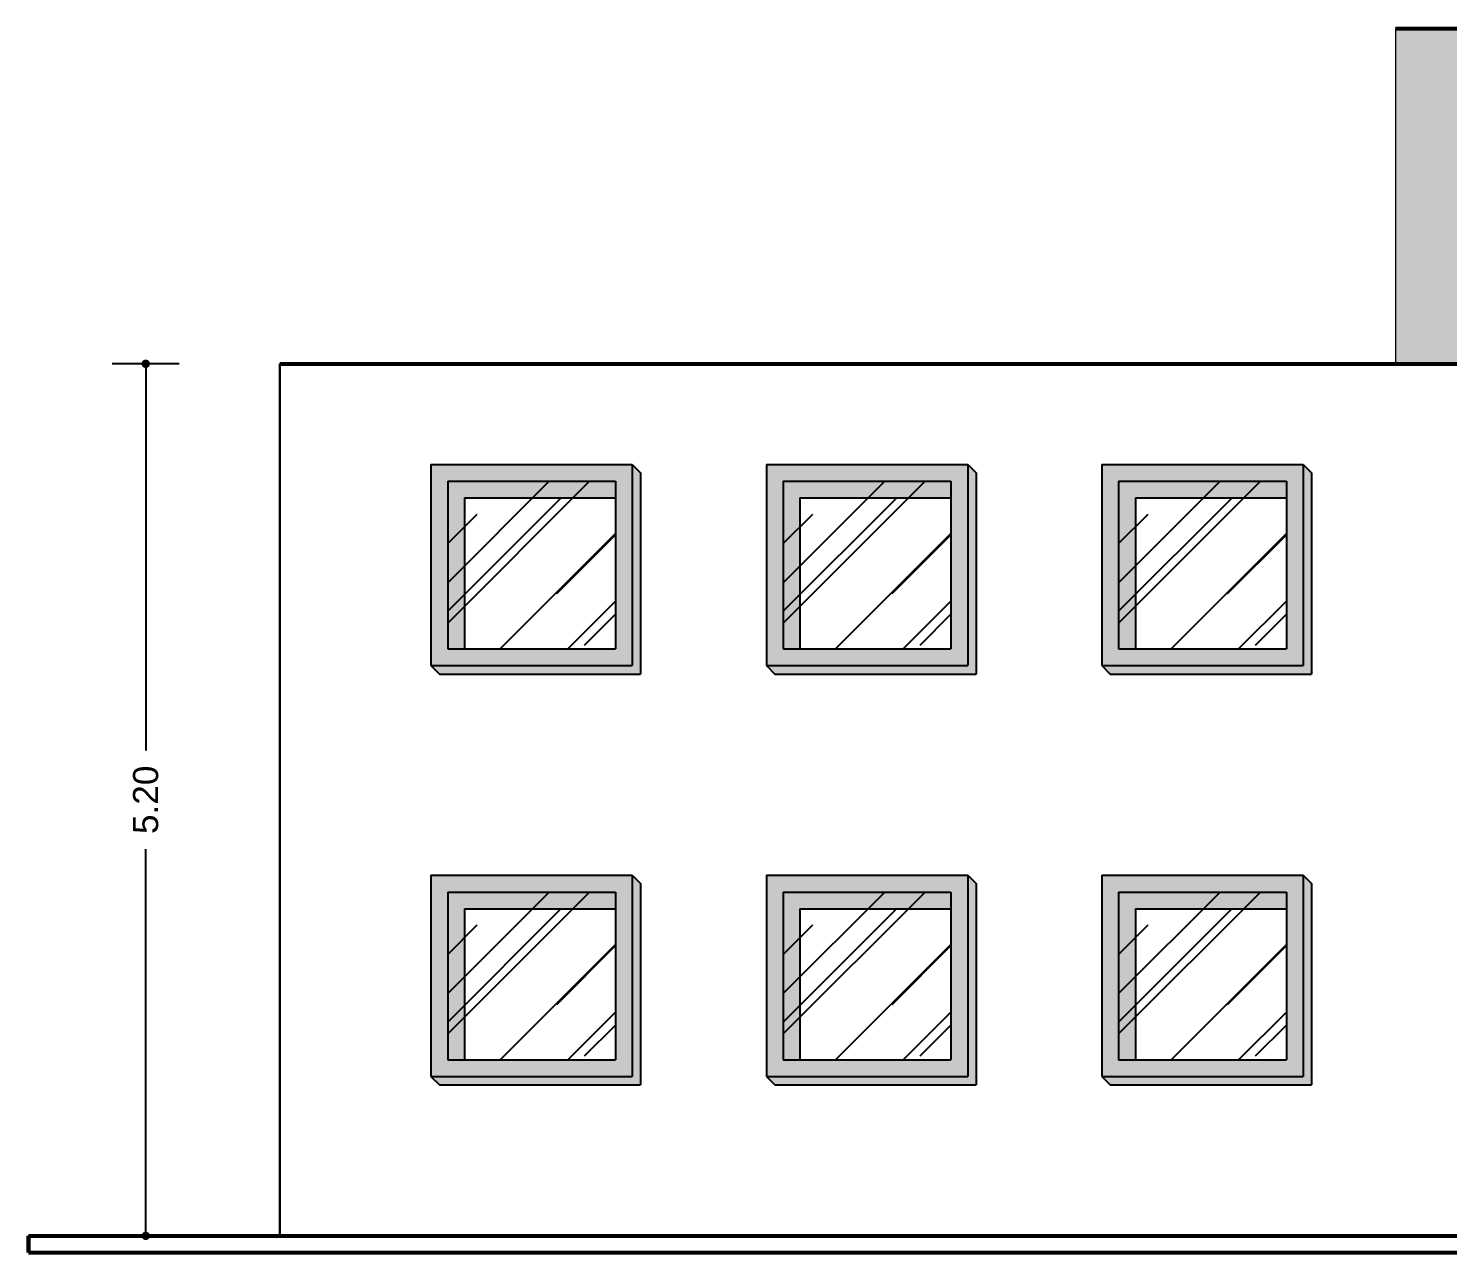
# Model space of a CAD drawing. Extents: x -98 to 79, y 8 to 90.
# Drawn here: x 39.19 to 47.66, y 39.8 to 47.1 of the extents above; entities that cross this region are included whole.
import ezdxf

# ---------------------------------------------------------------- set-up
doc = ezdxf.new("R2010")
doc.units = 0
doc.header["$MEASUREMENT"] = 0
doc.layers.get('0').update_dxf_attribs({"linetype": 'CONTINUOUS'})
doc.layers.get('Defpoints').update_dxf_attribs({"linetype": 'CONTINUOUS'})
for name, color, linetype in [('COTAS PLANTA', 7, 'CONTINUOUS'), ('LETREROS', 7, 'CONTINUOUS'), ('SOMBRA_MURO', 254, 'CONTINUOUS'), ('VENTANAS', 4, 'CONTINUOUS')]:
    doc.layers.add(name, color=color, linetype=linetype)
doc.layers.add('MURO', color=7, linetype='CONTINUOUS', lineweight=53)
doc.styles.get("Standard").update_dxf_attribs({"font": 'arial.ttf'})
doc.dimstyles.get("Standard").update_dxf_attribs({"dimtxt": 0.18, "dimasz": 0.18, "dimexe": 0.18, "dimexo": 0.0625, "dimgap": 0.09, "dimtad": 0, "dimtih": 1, "dimtoh": 1, "dimdec": 4, "dimzin": 0, "dimdsep": 46, "dimtxsty": 'Standard', "dimcen": 0.09, "dimadec": 0, "dimazin": 0, "dimtfac": 1, "dimtdec": 4, "dimtofl": 0, "dimtmove": 0, "dimatfit": 3, "dimfxl": 1, "dimtolj": 1, "dimtzin": 0, "dimarcsym": 0})

# ---------------------------------------------------------------- blocks, each defined once
blk = doc.blocks.new('_Dot')
at = {"layer": 'LETREROS', "color": 0, "lineweight": -2}
blk.add_line((-0.5, 0), (-1, 0), dxfattribs=at)
at = {"layer": 'LETREROS', "color": 0, "const_width": 0.5}
blk.add_lwpolyline([(-0.25, 0, 1), (0.25, 0, 1)], format="xyb", close=True, dxfattribs=at)
blk = doc.blocks.new('*D22')
at = {"color": 0, "linetype": 'ByBlock'}
for p, q in [((85.8497, 45.1024), (85.4504, 45.1024)), ((85.6504, 45.0524), (85.6504, 42.7969)), ((85.6504, 39.9524), (85.6504, 42.2078)), ((85.8497, 39.9024), (85.4504, 39.9024))]:
    blk.add_line(p, q, dxfattribs=at)
at = {"layer": 'Defpoints', "color": 0, "linetype": 'ByBlock'}
for p in [(86.1497, 45.1024), (85.6504, 39.9024), (86.1497, 39.9024)]:
    blk.add_point(p, dxfattribs=at)
at = {"color": 0, "linetype": 'ByBlock', "xscale": 0.05, "yscale": 0.05, "zscale": 0.05}
for p, rotation in [((85.6504, 45.1024), 90), ((85.6504, 39.9024), 270)]:
    blk.add_blockref('_Dot', p, dxfattribs=dict(at, rotation=rotation))
at = {"color": 0, "linetype": 'ByBlock', "insert": (85.6504, 42.5024), "char_height": 0.15, "attachment_point": 5, "rotation": 90}
blk.add_mtext('\\A1;5.20', dxfattribs=at)

msp = doc.modelspace()

# ---------------------------------------------------------------- hatches: boundary and pattern name
at = {"layer": 'SOMBRA_MURO'}
h = msp.add_hatch(dxfattribs=at)
h.set_pattern_fill('AR-CONC', color=5, scale=0.03, style=0)
h.set_pattern_definition([(50, (-48.5909, 0), (0.21517805, -0.01882564), [0.0225, -0.2475]), (355, (-48.5909, 0), (-0.0416254, 0.22565764), [0.018, -0.198]), (100.4514, (-48.57296, -0.00157), (0.1735528, 0.20683186), [0.01912206, -0.21034263]), (46.1842, (-48.5909, 0.06), (0.3201723, -0.0496557), [0.03375, -0.37125]), (96.6356, (-48.5642, 0.05586), (0.2803988, 0.2922354), [0.0286831, -0.3155139]), (351.1842, (-48.5909, 0.06), (0.2803986, 0.2922356), [0.027, -0.297]), (21, (-48.5609, 0.045), (0.17907212, -0.12078567), [0.0225, -0.2475]), (326, (-48.5609, 0.045), (0.0729946, 0.217545), [0.018, -0.198]), (71.4514, (-48.54597, 0.03493), (0.2520668, 0.09675915), [0.01912206, -0.21034263]), (37.5, (-48.590894, 0), (0.003647957, 0.099868156), [0, -0.1956, 0, -0.201, 0, -0.19875]), (7.5, (-48.59089, 0), (0.07892086, 0.11832351), [0, -0.1146, 0, -0.1911, 0, -0.07575]), (327.5, (-48.657794, 0), (0.16014673, -0.00676646), [0, -0.075, 0, -0.234, 0, -0.3105]), (317.5, (-48.6878, 0), (0.17495585, 0.0300315), [0, -0.0975, 0, -0.1554, 0, -0.2205])])
h.paths.add_polyline_path([(55.645, 45.1024), (56.945, 45.1024), (56.945, 47.1024), (47.345, 47.1024), (47.345, 45.1024), (48.645, 45.1024, -0.171429)])
for color, points in [(256, [(42.845, 44.4524), (42.795, 44.5024), (42.795, 43.3024), (41.595, 43.3024), (41.645, 43.2524), (42.845, 43.2524)]), (256, [(44.845, 44.4524), (44.795, 44.5024), (44.795, 43.3024), (43.595, 43.3024), (43.645, 43.2524), (44.845, 43.2524)]), (256, [(46.845, 44.4524), (46.795, 44.5024), (46.795, 43.3024), (45.595, 43.3024), (45.645, 43.2524), (46.845, 43.2524)]), (254, [(42.695, 44.3024), (42.695, 44.4024), (41.695, 44.4024), (41.695, 43.4024), (41.795, 43.4024), (41.795, 44.3024)]), (254, [(44.695, 44.3024), (44.695, 44.4024), (43.695, 44.4024), (43.695, 43.4024), (43.795, 43.4024), (43.795, 44.3024)]), (254, [(46.695, 44.3024), (46.695, 44.4024), (45.695, 44.4024), (45.695, 43.4024), (45.795, 43.4024), (45.795, 44.3024)]), (256, [(42.845, 42.0024), (42.795, 42.0524), (42.795, 40.8524), (41.595, 40.8524), (41.645, 40.8024), (42.845, 40.8024)]), (256, [(44.845, 42.0024), (44.795, 42.0524), (44.795, 40.8524), (43.595, 40.8524), (43.645, 40.8024), (44.845, 40.8024)]), (256, [(46.845, 42.0024), (46.795, 42.0524), (46.795, 40.8524), (45.595, 40.8524), (45.645, 40.8024), (46.845, 40.8024)]), (254, [(42.695, 41.8524), (42.695, 41.9524), (41.695, 41.9524), (41.695, 40.9524), (41.795, 40.9524), (41.795, 41.8524)]), (254, [(44.695, 41.8524), (44.695, 41.9524), (43.695, 41.9524), (43.695, 40.9524), (43.795, 40.9524), (43.795, 41.8524)]), (254, [(46.695, 41.8524), (46.695, 41.9524), (45.695, 41.9524), (45.695, 40.9524), (45.795, 40.9524), (45.795, 41.8524)])]:
    msp.add_hatch(color=color, dxfattribs=at).paths.add_polyline_path(points)
at = {"layer": 'VENTANAS'}
h = msp.add_hatch(dxfattribs=at)
h.set_pattern_fill('AR-CONC', color=94, scale=0.01, angle=90, style=0)
h.set_pattern_definition([(140, (53.335835, 34.224754), (0.00627521, 0.07172602), [0.0075, -0.0825]), (85, (53.335835, 34.224754), (-0.0752192, -0.01387513), [0.006, -0.066]), (190.4514, (53.33636, 34.23073), (-0.06894395, 0.05785094), [0.00637402, -0.0701142]), (136.1842, (53.315835, 34.22475), (0.0165519, 0.1067241), [0.01125, -0.12375]), (186.6356, (53.31721, 34.23365), (-0.0974118, 0.0934663), [0.009561, -0.1051713]), (81.1842, (53.31584, 34.22475), (-0.09741186, 0.0934662), [0.009, -0.099]), (111, (53.320835, 34.234754), (0.0402619, 0.0596907), [0.0075, -0.0825]), (56, (53.320835, 34.234754), (-0.072515, 0.02433153), [0.006, -0.066]), (161.4514, (53.32419, 34.23973), (-0.03225305, 0.08402226), [0.00637402, -0.0701142]), (127.5, (53.335835, 34.224754), (-0.033289385, 0.001215986), [0, -0.0652, 0, -0.067, 0, -0.06625]), (97.5, (53.335835, 34.224754), (-0.03944117, 0.02630695), [0, -0.0382, 0, -0.0637, 0, -0.02525]), (57.5, (53.335835, 34.202454), (0.002255487, 0.053382244), [0, -0.025, 0, -0.078, 0, -0.1035]), (47.5, (53.335835, 34.192454), (-0.0100105, 0.05831862), [0, -0.0325, 0, -0.0518, 0, -0.0735])])
h.paths.add_polyline_path([(42.795, 44.5024), (41.595, 44.5024), (41.595, 43.3024), (42.795, 43.3024)])
h.paths.add_polyline_path([(42.695, 43.4024), (41.695, 43.4024), (41.695, 44.4024), (42.695, 44.4024)], flags=16)
h = msp.add_hatch(dxfattribs=at)
h.set_pattern_fill('AR-CONC', color=94, scale=0.01, angle=90, style=0)
h.set_pattern_definition([(140, (55.335835, 34.224754), (0.00627521, 0.07172602), [0.0075, -0.0825]), (85, (55.335835, 34.224754), (-0.0752192, -0.01387513), [0.006, -0.066]), (190.4514, (55.33636, 34.23073), (-0.06894395, 0.05785094), [0.00637402, -0.0701142]), (136.1842, (55.315835, 34.22475), (0.0165519, 0.1067241), [0.01125, -0.12375]), (186.6356, (55.31721, 34.23365), (-0.0974118, 0.0934663), [0.009561, -0.1051713]), (81.1842, (55.31584, 34.22475), (-0.09741186, 0.0934662), [0.009, -0.099]), (111, (55.320835, 34.234754), (0.0402619, 0.0596907), [0.0075, -0.0825]), (56, (55.320835, 34.234754), (-0.072515, 0.02433153), [0.006, -0.066]), (161.4514, (55.32419, 34.23973), (-0.03225305, 0.08402226), [0.00637402, -0.0701142]), (127.5, (55.335835, 34.224754), (-0.033289385, 0.001215986), [0, -0.0652, 0, -0.067, 0, -0.06625]), (97.5, (55.335835, 34.224754), (-0.03944117, 0.02630695), [0, -0.0382, 0, -0.0637, 0, -0.02525]), (57.5, (55.335835, 34.202454), (0.002255487, 0.053382244), [0, -0.025, 0, -0.078, 0, -0.1035]), (47.5, (55.335835, 34.192454), (-0.0100105, 0.05831862), [0, -0.0325, 0, -0.0518, 0, -0.0735])])
h.paths.add_polyline_path([(44.795, 44.5024), (43.595, 44.5024), (43.595, 43.3024), (44.795, 43.3024)])
h.paths.add_polyline_path([(44.695, 43.4024), (43.695, 43.4024), (43.695, 44.4024), (44.695, 44.4024)], flags=16)
h = msp.add_hatch(dxfattribs=at)
h.set_pattern_fill('AR-CONC', color=94, scale=0.01, angle=90, style=0)
h.set_pattern_definition([(140, (57.335835, 34.224754), (0.00627521, 0.07172602), [0.0075, -0.0825]), (85, (57.335835, 34.224754), (-0.0752192, -0.01387513), [0.006, -0.066]), (190.4514, (57.33636, 34.23073), (-0.06894395, 0.05785094), [0.00637402, -0.0701142]), (136.1842, (57.315835, 34.22475), (0.0165519, 0.1067241), [0.01125, -0.12375]), (186.6356, (57.31721, 34.23365), (-0.0974118, 0.0934663), [0.009561, -0.1051713]), (81.1842, (57.31584, 34.22475), (-0.09741186, 0.0934662), [0.009, -0.099]), (111, (57.320835, 34.234754), (0.0402619, 0.0596907), [0.0075, -0.0825]), (56, (57.320835, 34.234754), (-0.072515, 0.02433153), [0.006, -0.066]), (161.4514, (57.32419, 34.23973), (-0.03225305, 0.08402226), [0.00637402, -0.0701142]), (127.5, (57.335835, 34.224754), (-0.033289385, 0.001215986), [0, -0.0652, 0, -0.067, 0, -0.06625]), (97.5, (57.335835, 34.224754), (-0.03944117, 0.02630695), [0, -0.0382, 0, -0.0637, 0, -0.02525]), (57.5, (57.335835, 34.202454), (0.002255487, 0.053382244), [0, -0.025, 0, -0.078, 0, -0.1035]), (47.5, (57.335835, 34.192454), (-0.0100105, 0.05831862), [0, -0.0325, 0, -0.0518, 0, -0.0735])])
h.paths.add_polyline_path([(46.795, 44.5024), (45.595, 44.5024), (45.595, 43.3024), (46.795, 43.3024)])
h.paths.add_polyline_path([(46.695, 43.4024), (45.695, 43.4024), (45.695, 44.4024), (46.695, 44.4024)], flags=16)
h = msp.add_hatch(dxfattribs=at)
h.set_pattern_fill('AR-RROOF', color=256, scale=0.5, angle=45, style=0)
h.set_pattern_definition([(45, (53.33584, 34.22475), (0.424264, 1.131371), [7.5, -1, 2.5, -0.5]), (45, (53.6293, 34.87176), (-0.82378, 0.116673), [1.5, -0.165, 3, -0.375]), (45, (53.2121, 34.70205), (1.601597, 2.0753584), [4, -0.7, 2, -0.5])])
h.paths.add_polyline_path([(41.695, 44.4024), (41.695, 43.4024), (42.695, 43.4024), (42.695, 44.4024)])
h = msp.add_hatch(dxfattribs=at)
h.set_pattern_fill('AR-RROOF', color=256, scale=0.5, angle=45, style=0)
h.set_pattern_definition([(45, (55.33584, 34.22475), (0.424264, 1.131371), [7.5, -1, 2.5, -0.5]), (45, (55.6293, 34.87176), (-0.82378, 0.116673), [1.5, -0.165, 3, -0.375]), (45, (55.2121, 34.70205), (1.601597, 2.0753584), [4, -0.7, 2, -0.5])])
h.paths.add_polyline_path([(43.695, 44.4024), (43.695, 43.4024), (44.695, 43.4024), (44.695, 44.4024)])
h = msp.add_hatch(dxfattribs=at)
h.set_pattern_fill('AR-RROOF', color=256, scale=0.5, angle=45, style=0)
h.set_pattern_definition([(45, (57.33584, 34.22475), (0.424264, 1.131371), [7.5, -1, 2.5, -0.5]), (45, (57.6293, 34.87176), (-0.82378, 0.116673), [1.5, -0.165, 3, -0.375]), (45, (57.2121, 34.70205), (1.601597, 2.0753584), [4, -0.7, 2, -0.5])])
h.paths.add_polyline_path([(45.695, 44.4024), (45.695, 43.4024), (46.695, 43.4024), (46.695, 44.4024)])
h = msp.add_hatch(dxfattribs=at)
h.set_pattern_fill('AR-CONC', color=94, scale=0.01, angle=90, style=0)
h.set_pattern_definition([(140, (53.335835, 31.774754), (0.00627521, 0.07172602), [0.0075, -0.0825]), (85, (53.335835, 31.774754), (-0.0752192, -0.01387513), [0.006, -0.066]), (190.4514, (53.33636, 31.78073), (-0.06894395, 0.05785094), [0.00637402, -0.0701142]), (136.1842, (53.315835, 31.77475), (0.0165519, 0.1067241), [0.01125, -0.12375]), (186.6356, (53.31721, 31.78365), (-0.0974118, 0.0934663), [0.009561, -0.1051713]), (81.1842, (53.31584, 31.77475), (-0.09741186, 0.0934662), [0.009, -0.099]), (111, (53.320835, 31.784754), (0.0402619, 0.0596907), [0.0075, -0.0825]), (56, (53.320835, 31.784754), (-0.072515, 0.02433153), [0.006, -0.066]), (161.4514, (53.32419, 31.78973), (-0.03225305, 0.08402226), [0.00637402, -0.0701142]), (127.5, (53.335835, 31.774754), (-0.033289385, 0.001215986), [0, -0.0652, 0, -0.067, 0, -0.06625]), (97.5, (53.335835, 31.774754), (-0.03944117, 0.02630695), [0, -0.0382, 0, -0.0637, 0, -0.02525]), (57.5, (53.335835, 31.752454), (0.002255487, 0.053382244), [0, -0.025, 0, -0.078, 0, -0.1035]), (47.5, (53.335835, 31.742454), (-0.0100105, 0.05831862), [0, -0.0325, 0, -0.0518, 0, -0.0735])])
h.paths.add_polyline_path([(42.795, 42.0524), (41.595, 42.0524), (41.595, 40.8524), (42.795, 40.8524)])
h.paths.add_polyline_path([(42.695, 40.9524), (41.695, 40.9524), (41.695, 41.9524), (42.695, 41.9524)], flags=16)
h = msp.add_hatch(dxfattribs=at)
h.set_pattern_fill('AR-CONC', color=94, scale=0.01, angle=90, style=0)
h.set_pattern_definition([(140, (55.335835, 31.774754), (0.00627521, 0.07172602), [0.0075, -0.0825]), (85, (55.335835, 31.774754), (-0.0752192, -0.01387513), [0.006, -0.066]), (190.4514, (55.33636, 31.78073), (-0.06894395, 0.05785094), [0.00637402, -0.0701142]), (136.1842, (55.315835, 31.77475), (0.0165519, 0.1067241), [0.01125, -0.12375]), (186.6356, (55.31721, 31.78365), (-0.0974118, 0.0934663), [0.009561, -0.1051713]), (81.1842, (55.31584, 31.77475), (-0.09741186, 0.0934662), [0.009, -0.099]), (111, (55.320835, 31.784754), (0.0402619, 0.0596907), [0.0075, -0.0825]), (56, (55.320835, 31.784754), (-0.072515, 0.02433153), [0.006, -0.066]), (161.4514, (55.32419, 31.78973), (-0.03225305, 0.08402226), [0.00637402, -0.0701142]), (127.5, (55.335835, 31.774754), (-0.033289385, 0.001215986), [0, -0.0652, 0, -0.067, 0, -0.06625]), (97.5, (55.335835, 31.774754), (-0.03944117, 0.02630695), [0, -0.0382, 0, -0.0637, 0, -0.02525]), (57.5, (55.335835, 31.752454), (0.002255487, 0.053382244), [0, -0.025, 0, -0.078, 0, -0.1035]), (47.5, (55.335835, 31.742454), (-0.0100105, 0.05831862), [0, -0.0325, 0, -0.0518, 0, -0.0735])])
h.paths.add_polyline_path([(44.795, 42.0524), (43.595, 42.0524), (43.595, 40.8524), (44.795, 40.8524)])
h.paths.add_polyline_path([(44.695, 40.9524), (43.695, 40.9524), (43.695, 41.9524), (44.695, 41.9524)], flags=16)
h = msp.add_hatch(dxfattribs=at)
h.set_pattern_fill('AR-CONC', color=94, scale=0.01, angle=90, style=0)
h.set_pattern_definition([(140, (57.335835, 31.774754), (0.00627521, 0.07172602), [0.0075, -0.0825]), (85, (57.335835, 31.774754), (-0.0752192, -0.01387513), [0.006, -0.066]), (190.4514, (57.33636, 31.78073), (-0.06894395, 0.05785094), [0.00637402, -0.0701142]), (136.1842, (57.315835, 31.77475), (0.0165519, 0.1067241), [0.01125, -0.12375]), (186.6356, (57.31721, 31.78365), (-0.0974118, 0.0934663), [0.009561, -0.1051713]), (81.1842, (57.31584, 31.77475), (-0.09741186, 0.0934662), [0.009, -0.099]), (111, (57.320835, 31.784754), (0.0402619, 0.0596907), [0.0075, -0.0825]), (56, (57.320835, 31.784754), (-0.072515, 0.02433153), [0.006, -0.066]), (161.4514, (57.32419, 31.78973), (-0.03225305, 0.08402226), [0.00637402, -0.0701142]), (127.5, (57.335835, 31.774754), (-0.033289385, 0.001215986), [0, -0.0652, 0, -0.067, 0, -0.06625]), (97.5, (57.335835, 31.774754), (-0.03944117, 0.02630695), [0, -0.0382, 0, -0.0637, 0, -0.02525]), (57.5, (57.335835, 31.752454), (0.002255487, 0.053382244), [0, -0.025, 0, -0.078, 0, -0.1035]), (47.5, (57.335835, 31.742454), (-0.0100105, 0.05831862), [0, -0.0325, 0, -0.0518, 0, -0.0735])])
h.paths.add_polyline_path([(46.795, 42.0524), (45.595, 42.0524), (45.595, 40.8524), (46.795, 40.8524)])
h.paths.add_polyline_path([(46.695, 40.9524), (45.695, 40.9524), (45.695, 41.9524), (46.695, 41.9524)], flags=16)
h = msp.add_hatch(dxfattribs=at)
h.set_pattern_fill('AR-RROOF', color=256, scale=0.5, angle=45, style=0)
h.set_pattern_definition([(45, (53.33584, 31.77475), (0.424264, 1.131371), [7.5, -1, 2.5, -0.5]), (45, (53.6293, 32.42176), (-0.82378, 0.116673), [1.5, -0.165, 3, -0.375]), (45, (53.2121, 32.25205), (1.601597, 2.0753584), [4, -0.7, 2, -0.5])])
h.paths.add_polyline_path([(41.695, 41.9524), (41.695, 40.9524), (42.695, 40.9524), (42.695, 41.9524)])
h = msp.add_hatch(dxfattribs=at)
h.set_pattern_fill('AR-RROOF', color=256, scale=0.5, angle=45, style=0)
h.set_pattern_definition([(45, (55.33584, 31.77475), (0.424264, 1.131371), [7.5, -1, 2.5, -0.5]), (45, (55.6293, 32.42176), (-0.82378, 0.116673), [1.5, -0.165, 3, -0.375]), (45, (55.2121, 32.25205), (1.601597, 2.0753584), [4, -0.7, 2, -0.5])])
h.paths.add_polyline_path([(43.695, 41.9524), (43.695, 40.9524), (44.695, 40.9524), (44.695, 41.9524)])
h = msp.add_hatch(dxfattribs=at)
h.set_pattern_fill('AR-RROOF', color=256, scale=0.5, angle=45, style=0)
h.set_pattern_definition([(45, (57.33584, 31.77475), (0.424264, 1.131371), [7.5, -1, 2.5, -0.5]), (45, (57.6293, 32.42176), (-0.82378, 0.116673), [1.5, -0.165, 3, -0.375]), (45, (57.2121, 32.25205), (1.601597, 2.0753584), [4, -0.7, 2, -0.5])])
h.paths.add_polyline_path([(45.695, 41.9524), (45.695, 40.9524), (46.695, 40.9524), (46.695, 41.9524)])

# ---------------------------------------------------------------- linework, layer by layer
at = {"layer": 'MURO', "color": 5, "lineweight": 13}
msp.add_line((47.345, 47.1024), (47.345, 45.1024), dxfattribs=at)
at = {"layer": 'MURO', "color": 5}
msp.add_line((47.345, 47.1024), (56.945, 47.1024), dxfattribs=at)
at = {"layer": 'MURO', "lineweight": 30}
msp.add_line((40.695, 45.1024), (40.695, 39.9024), dxfattribs=at)
at = {"layer": 'MURO'}
for p, q in [((40.695, 45.1024), (48.645, 45.1024)), ((39.195, 39.9024), (65.095, 39.9024)), ((39.195, 39.9024), (39.195, 39.8024)), ((39.195, 39.8024), (39.195, 39.9024)), ((39.195, 39.8024), (65.095, 39.8024))]:
    msp.add_line(p, q, dxfattribs=at)
at = {"layer": 'SOMBRA_MURO'}
for p, q in [((42.795, 44.5024), (42.845, 44.4524)), ((42.845, 44.4524), (42.845, 43.2524)), ((44.795, 44.5024), (44.845, 44.4524)), ((44.845, 44.4524), (44.845, 43.2524)), ((46.795, 44.5024), (46.845, 44.4524)), ((46.845, 44.4524), (46.845, 43.2524)), ((41.795, 44.3024), (42.695, 44.3024)), ((41.795, 44.3024), (41.795, 43.4024)), ((43.795, 44.3024), (44.695, 44.3024)), ((43.795, 44.3024), (43.795, 43.4024)), ((45.795, 44.3024), (46.695, 44.3024)), ((45.795, 44.3024), (45.795, 43.4024)), ((41.595, 43.3024), (41.645, 43.2524)), ((41.645, 43.2524), (42.845, 43.2524)), ((43.595, 43.3024), (43.645, 43.2524)), ((43.645, 43.2524), (44.845, 43.2524)), ((45.595, 43.3024), (45.645, 43.2524)), ((45.645, 43.2524), (46.845, 43.2524)), ((42.795, 42.0524), (42.845, 42.0024)), ((42.845, 42.0024), (42.845, 40.8024)), ((44.795, 42.0524), (44.845, 42.0024)), ((44.845, 42.0024), (44.845, 40.8024)), ((46.795, 42.0524), (46.845, 42.0024)), ((46.845, 42.0024), (46.845, 40.8024)), ((41.795, 41.8524), (42.695, 41.8524)), ((41.795, 41.8524), (41.795, 40.9524)), ((43.795, 41.8524), (44.695, 41.8524)), ((43.795, 41.8524), (43.795, 40.9524)), ((45.795, 41.8524), (46.695, 41.8524)), ((45.795, 41.8524), (45.795, 40.9524)), ((41.595, 40.8524), (41.645, 40.8024)), ((41.645, 40.8024), (42.845, 40.8024)), ((43.595, 40.8524), (43.645, 40.8024)), ((43.645, 40.8024), (44.845, 40.8024)), ((45.595, 40.8524), (45.645, 40.8024)), ((45.645, 40.8024), (46.845, 40.8024))]:
    msp.add_line(p, q, dxfattribs=at)
at = {"layer": 'VENTANAS', "color": 94}
for p, q in [((41.595, 44.5024), (41.595, 43.3024)), ((41.595, 44.5024), (42.795, 44.5024)), ((42.795, 44.5024), (42.795, 43.3024)), ((43.595, 44.5024), (43.595, 43.3024)), ((43.595, 44.5024), (44.795, 44.5024)), ((44.795, 44.5024), (44.795, 43.3024)), ((45.595, 44.5024), (45.595, 43.3024)), ((45.595, 44.5024), (46.795, 44.5024)), ((46.795, 44.5024), (46.795, 43.3024)), ((41.695, 44.4024), (41.695, 43.4024)), ((41.695, 44.4024), (42.695, 44.4024)), ((42.695, 44.4024), (42.695, 43.4024)), ((43.695, 44.4024), (43.695, 43.4024)), ((43.695, 44.4024), (44.695, 44.4024)), ((44.695, 44.4024), (44.695, 43.4024)), ((45.695, 44.4024), (45.695, 43.4024)), ((45.695, 44.4024), (46.695, 44.4024)), ((46.695, 44.4024), (46.695, 43.4024)), ((41.695, 43.4024), (42.695, 43.4024)), ((43.695, 43.4024), (44.695, 43.4024)), ((45.695, 43.4024), (46.695, 43.4024)), ((41.595, 43.3024), (42.795, 43.3024)), ((43.595, 43.3024), (44.795, 43.3024)), ((45.595, 43.3024), (46.795, 43.3024)), ((41.595, 42.0524), (41.595, 40.8524)), ((41.595, 42.0524), (42.795, 42.0524)), ((42.795, 42.0524), (42.795, 40.8524)), ((43.595, 42.0524), (43.595, 40.8524)), ((43.595, 42.0524), (44.795, 42.0524)), ((44.795, 42.0524), (44.795, 40.8524)), ((45.595, 42.0524), (45.595, 40.8524)), ((45.595, 42.0524), (46.795, 42.0524)), ((46.795, 42.0524), (46.795, 40.8524)), ((41.695, 41.9524), (41.695, 40.9524)), ((41.695, 41.9524), (42.695, 41.9524)), ((42.695, 41.9524), (42.695, 40.9524)), ((43.695, 41.9524), (43.695, 40.9524)), ((43.695, 41.9524), (44.695, 41.9524)), ((44.695, 41.9524), (44.695, 40.9524)), ((45.695, 41.9524), (45.695, 40.9524)), ((45.695, 41.9524), (46.695, 41.9524)), ((46.695, 41.9524), (46.695, 40.9524)), ((41.695, 40.9524), (42.695, 40.9524)), ((43.695, 40.9524), (44.695, 40.9524)), ((45.695, 40.9524), (46.695, 40.9524)), ((41.595, 40.8524), (42.795, 40.8524)), ((43.595, 40.8524), (44.795, 40.8524)), ((45.595, 40.8524), (46.795, 40.8524))]:
    msp.add_line(p, q, dxfattribs=at)

# ---------------------------------------------------------------- dimensions: what is measured, and where the dimension line sits
at = {"layer": 'COTAS PLANTA'}
dim = msp.add_linear_dim(base=(39.8947, 39.9024), p1=(40.394, 45.1024), p2=(40.394, 39.9024), angle=90, dimstyle='Standard', override={"dimtxt": 0.15, "dimasz": 0.05, "dimexe": 0.2, "dimexo": 0.3, "dimgap": 0.1, "dimtih": 0, "dimtoh": 0, "dimdec": 2, "dimblk": 'DOT', "dimcen": 0.01, "dimaunit": 1, "dimadec": 2, "dimtdec": 2, "dimtofl": 1, "dimtmove": 1, "dimldrblk": 'Dot'}, dxfattribs=at)
dim.commit()
dim.dimension.update_dxf_attribs({"geometry": '*D22', "text_midpoint": (39.8947, 42.5024), "insert": (-45.7557, 0)})

doc.saveas('drawing.dxf')
